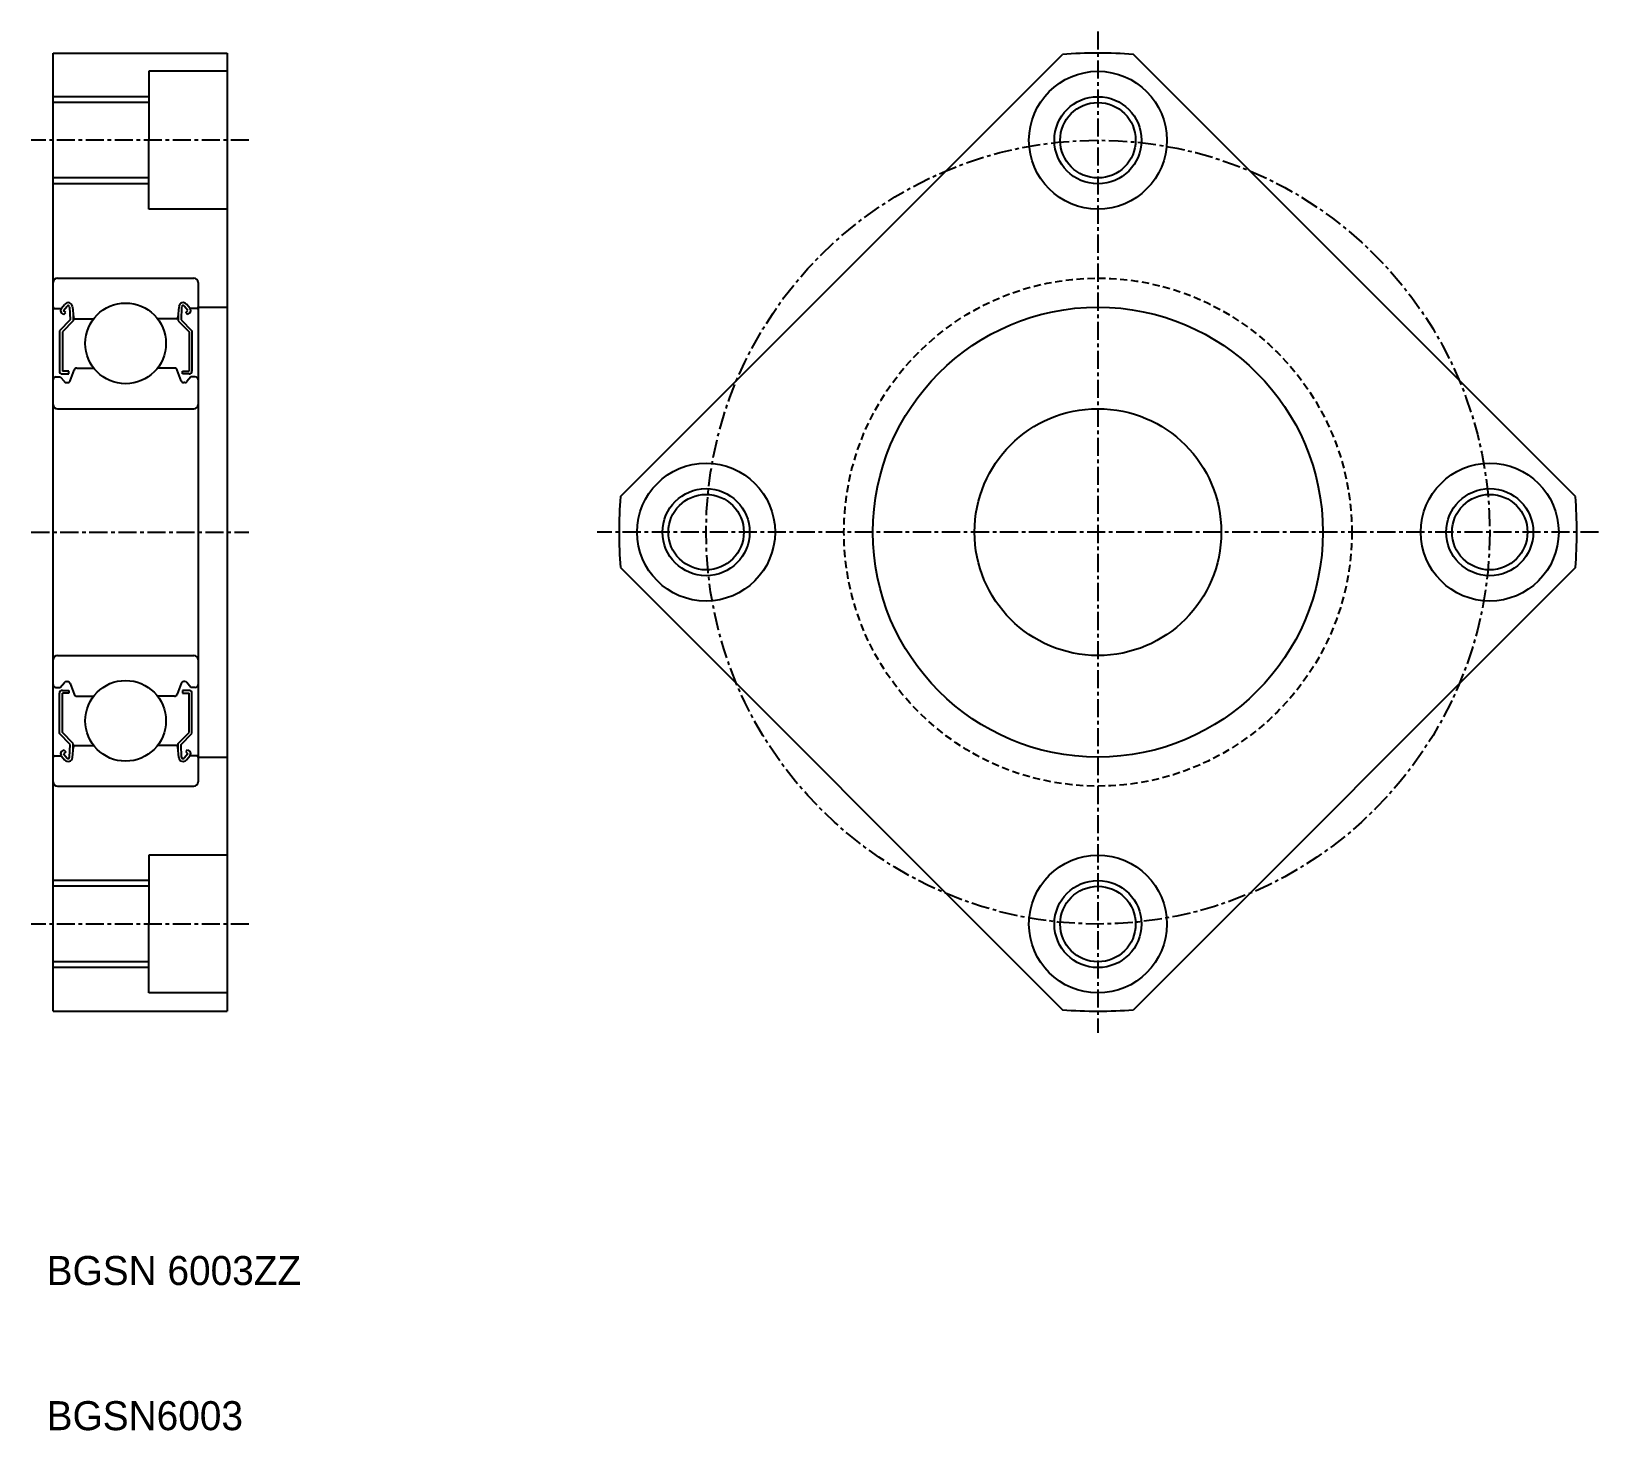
# Model space of a CAD drawing. Extents: x 115 to 223, y 60 to 157.
import ezdxf

# ---------------------------------------------------------------- set-up
doc = ezdxf.new("R2010")
doc.units = 0
doc.linetypes.add('CENTER', pattern=[2, 1.25, -0.25, 0.25, -0.25])
doc.linetypes.add('DASHED', pattern=[0.75, 0.5, -0.25])
doc.layers.get('0').update_dxf_attribs({"linetype": 'CONTINUOUS'})
doc.layers.add('CENTER', color=1, linetype='CENTER')

msp = doc.modelspace()

# ---------------------------------------------------------------- linework, layer by layer
at = {"color": 7, "linetype": 'CONTINUOUS'}
for p, q in [((116.67, 89.36), (116.67, 155.36)), ((116.67, 155.36), (128.67, 155.36)), ((128.67, 155.36), (128.67, 89.36)), ((155.77, 124.81), (186.23, 155.27)), ((221.58, 124.81), (191.12, 155.27)), ((123.27, 154.11), (123.27, 149.36)), ((128.67, 154.11), (123.27, 154.11)), ((123.27, 151.96), (116.67, 151.96)), ((123.27, 144.61), (123.27, 149.36)), ((123.27, 146.76), (116.67, 146.76)), ((128.67, 144.61), (123.27, 144.61)), ((116.97, 139.86), (126.37, 139.86)), ((126.67, 139.56), (126.67, 105.16)), ((116.77, 137.76), (117.23, 137.76)), ((117.23, 137.76), (117.48, 138.06)), ((117.41, 137.35), (117.26, 137.48)), ((117.39, 137.63), (117.64, 137.93)), ((117.54, 137.5), (117.39, 137.63)), ((117.41, 137.35), (117.54, 137.5)), ((117.81, 137.87), (117.86, 136.99)), ((118.01, 137.89), (118.08, 137.15)), ((118.06, 137.38), (118.06, 136.91)), ((125.34, 137.89), (125.27, 137.15)), ((125.29, 137.38), (125.29, 136.91)), ((125.53, 137.87), (125.49, 136.99)), ((125.96, 137.63), (125.71, 137.93)), ((125.81, 137.5), (125.96, 137.63)), ((125.94, 137.35), (125.81, 137.5)), ((126.11, 137.76), (125.86, 138.06)), ((125.94, 137.35), (126.09, 137.48)), ((126.57, 137.76), (126.11, 137.76)), ((126.67, 137.86), (128.67, 137.86)), ((117.86, 136.99), (117.11, 136.24)), ((117.11, 136.24), (117.11, 133.46)), ((118.06, 136.91), (117.31, 136.16)), ((117.31, 136.16), (117.31, 133.46)), ((118.18, 137.06), (119.48, 137.06)), ((125.17, 137.06), (123.87, 137.06)), ((125.29, 136.91), (126.04, 136.16)), ((125.49, 136.99), (126.24, 136.24)), ((126.04, 136.16), (126.04, 133.46)), ((126.24, 136.24), (126.24, 133.46)), ((116.87, 133.06), (117.17, 133.06)), ((117.17, 133.06), (117.45, 132.73)), ((117.76, 133.46), (117.31, 133.46)), ((117.31, 133.26), (117.76, 133.26)), ((117.76, 133.26), (117.76, 133.46)), ((117.86, 132.79), (118.12, 133.53)), ((118.31, 133.66), (119.48, 133.66)), ((125.04, 133.66), (123.87, 133.66)), ((125.49, 132.79), (125.22, 133.53)), ((125.59, 133.26), (125.59, 133.46)), ((125.59, 133.46), (126.04, 133.46)), ((126.04, 133.26), (125.59, 133.26)), ((126.17, 133.06), (125.9, 132.73)), ((126.47, 133.06), (126.17, 133.06)), ((117.6, 132.66), (117.67, 132.66)), ((125.75, 132.66), (125.68, 132.66)), ((116.97, 130.86), (126.37, 130.86)), ((155.77, 119.92), (186.23, 89.45)), ((221.58, 119.92), (191.12, 89.45)), ((116.97, 113.86), (126.37, 113.86)), ((116.87, 111.66), (117.17, 111.66)), ((117.11, 108.48), (117.11, 111.26)), ((117.17, 111.66), (117.45, 111.99)), ((117.31, 111.46), (117.76, 111.46)), ((117.76, 111.26), (117.31, 111.26)), ((117.31, 108.56), (117.31, 111.26)), ((117.6, 112.06), (117.67, 112.06)), ((117.76, 111.46), (117.76, 111.26)), ((117.86, 111.93), (118.12, 111.19)), ((125.49, 111.93), (125.22, 111.19)), ((125.59, 111.46), (125.59, 111.26)), ((126.04, 111.46), (125.59, 111.46)), ((125.59, 111.26), (126.04, 111.26)), ((125.75, 112.06), (125.68, 112.06)), ((126.17, 111.66), (125.9, 111.99)), ((126.04, 108.56), (126.04, 111.26)), ((126.47, 111.66), (126.17, 111.66)), ((126.24, 108.48), (126.24, 111.26)), ((118.31, 111.06), (119.48, 111.06)), ((125.04, 111.06), (123.87, 111.06)), ((117.86, 107.73), (117.11, 108.48)), ((118.06, 107.81), (117.31, 108.56)), ((125.29, 107.81), (126.04, 108.56)), ((125.49, 107.73), (126.24, 108.48)), ((116.77, 106.96), (117.23, 106.96)), ((117.23, 106.96), (117.48, 106.66)), ((117.41, 107.37), (117.26, 107.24)), ((117.54, 107.22), (117.39, 107.09)), ((117.39, 107.09), (117.64, 106.79)), ((117.41, 107.37), (117.54, 107.22)), ((117.81, 106.85), (117.86, 107.73)), ((118.01, 106.83), (118.08, 107.57)), ((118.06, 107.34), (118.06, 107.81)), ((118.18, 107.66), (119.48, 107.66)), ((125.17, 107.66), (123.87, 107.66)), ((125.34, 106.83), (125.27, 107.57)), ((125.29, 107.34), (125.29, 107.81)), ((125.53, 106.85), (125.49, 107.73)), ((125.96, 107.09), (125.71, 106.79)), ((125.94, 107.37), (125.81, 107.22)), ((125.81, 107.22), (125.96, 107.09)), ((126.11, 106.96), (125.86, 106.66)), ((125.94, 107.37), (126.09, 107.24)), ((126.57, 106.96), (126.11, 106.96)), ((126.67, 106.86), (128.67, 106.86)), ((116.97, 104.86), (126.37, 104.86)), ((128.67, 100.11), (123.27, 100.11)), ((123.27, 100.11), (123.27, 95.36)), ((123.27, 97.96), (116.67, 97.96)), ((123.27, 90.61), (123.27, 95.36)), ((123.27, 92.76), (116.67, 92.76)), ((128.67, 90.61), (123.27, 90.61)), ((116.67, 89.36), (128.67, 89.36))]:
    msp.add_line(p, q, dxfattribs=at)
at = {"color": 3, "linetype": 'CONTINUOUS'}
for p, q in [((123.27, 152.36), (116.67, 152.36)), ((123.27, 146.36), (116.67, 146.36)), ((123.27, 98.36), (116.67, 98.36)), ((123.27, 92.36), (116.67, 92.36))]:
    msp.add_line(p, q, dxfattribs=at)
at = {"color": 7, "linetype": 'CONTINUOUS'}
for centre, radius in [((188.67, 149.36), 4.75), ((188.67, 149.36), 2.6), ((121.67, 135.36), 2.78), ((188.67, 122.36), 15.5), ((188.67, 122.36), 8.5), ((161.67, 122.36), 4.75), ((215.67, 122.36), 4.75), ((161.67, 122.36), 2.6), ((215.67, 122.36), 2.6), ((121.67, 109.36), 2.78), ((188.67, 95.36), 4.75), ((188.67, 95.36), 2.6)]:
    msp.add_circle(centre, radius, dxfattribs=at)
at = {"color": 3, "linetype": 'CONTINUOUS'}
for centre in [(188.67, 149.36), (161.67, 122.36), (215.67, 122.36), (188.67, 95.36)]:
    msp.add_circle(centre, 3, dxfattribs=at)
at = {"color": 3, "linetype": 'DASHED'}
msp.add_circle((188.67, 122.36), 17.5, dxfattribs=at)
at = {"color": 7, "linetype": 'CONTINUOUS'}
for centre, radius, start, end in [((188.67, 122.36), 33, 85.7491, 94.2509), ((116.97, 139.56), 0.3, 90, 180), ((126.37, 139.56), 0.3, 0, 90), ((116.77, 137.86), 0.1, 180, 270), ((117.39, 137.63), 0.2, 140.0031, 230.0823), ((117.71, 137.87), 0.3, 4.9968, 140.0031), ((117.71, 137.87), 0.1, 2.8198, 140.0012), ((125.63, 137.87), 0.3, 39.9969, 175.0032), ((125.63, 137.87), 0.1, 39.9988, 177.1802), ((125.96, 137.63), 0.2, 309.9177, 39.9969), ((126.57, 137.86), 0.1, 270, 0), ((118.18, 137.16), 0.1, 184.9968, 270), ((125.17, 137.16), 0.1, 270, 355.0032), ((116.87, 132.86), 0.2, 90, 180), ((117.31, 133.46), 0.2, 180, 270), ((118.31, 133.46), 0.2, 90, 159.9921), ((125.04, 133.46), 0.2, 20.0079, 90), ((126.04, 133.46), 0.2, 270, 0), ((126.47, 132.86), 0.2, 0, 90), ((117.6, 132.86), 0.2, 219.9947, 270), ((117.67, 132.86), 0.2, 270, 339.9921), ((125.68, 132.86), 0.2, 200.0079, 270), ((125.75, 132.86), 0.2, 270, 320.0053), ((116.97, 131.16), 0.3, 180, 270), ((126.37, 131.16), 0.3, 270, 0), ((188.67, 122.36), 33, 175.7491, 184.2509), ((188.67, 122.36), 33, 355.7491, 4.2509), ((116.97, 113.56), 0.3, 90, 180), ((126.37, 113.56), 0.3, 0, 90), ((116.87, 111.86), 0.2, 180, 270), ((117.31, 111.26), 0.2, 90, 180), ((117.6, 111.86), 0.2, 90, 140.0053), ((117.67, 111.86), 0.2, 20.0079, 90), ((125.68, 111.86), 0.2, 90, 159.9921), ((125.75, 111.86), 0.2, 39.9947, 90), ((126.04, 111.26), 0.2, 0, 90), ((126.47, 111.86), 0.2, 270, 0), ((118.31, 111.26), 0.2, 200.0079, 270), ((125.04, 111.26), 0.2, 270, 339.9921), ((116.77, 106.86), 0.1, 90, 180), ((117.39, 107.09), 0.2, 129.9177, 219.9969), ((118.18, 107.56), 0.1, 90, 175.0032), ((125.17, 107.56), 0.1, 4.9968, 90), ((125.96, 107.09), 0.2, 320.0031, 50.0823), ((126.57, 106.86), 0.1, 0, 90), ((117.71, 106.86), 0.3, 219.9969, 355.0032), ((117.71, 106.86), 0.1, 219.9988, 357.1802), ((125.63, 106.86), 0.3, 184.9968, 320.0031), ((125.63, 106.86), 0.1, 182.8198, 320.0012), ((116.97, 105.16), 0.3, 180, 270), ((126.37, 105.16), 0.3, 270, 0), ((188.67, 122.36), 33, 265.7491, 274.2509)]:
    msp.add_arc(centre, radius, start, end, dxfattribs=at)
at = {"layer": 'CENTER', "color": 1, "linetype": 'CENTER'}
for p, q in [((188.67, 156.86), (188.67, 87.86)), ((130.17, 149.36), (115.17, 149.36)), ((115.17, 122.36), (130.17, 122.36)), ((223.17, 122.36), (154.17, 122.36)), ((130.17, 95.36), (115.17, 95.36))]:
    msp.add_line(p, q, dxfattribs=at)
msp.add_circle((188.67, 122.36), 27, dxfattribs=at)

# ---------------------------------------------------------------- texts
at = {"color": 7, "linetype": 'CONTINUOUS'}
for s, p in [('BGSN 6003ZZ', (116.23, 70.49)), ('BGSN6003', (116.23, 60.49))]:
    msp.add_text(s, height=2, dxfattribs=at).set_placement(p)

doc.saveas('drawing.dxf')
